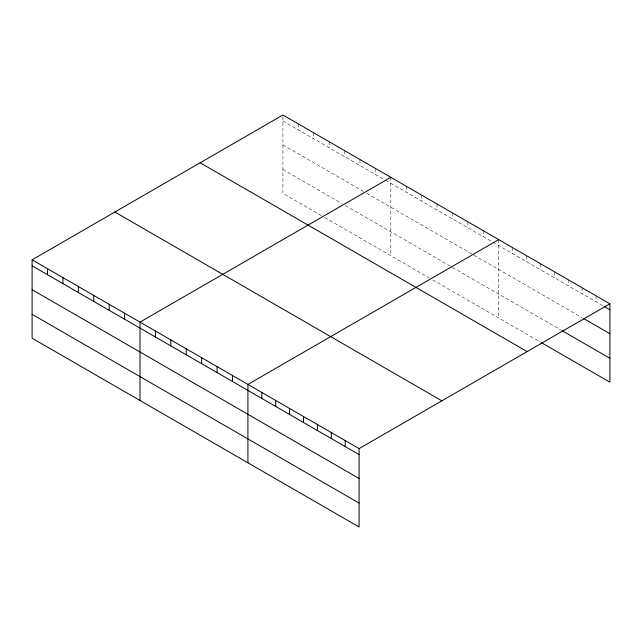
<?xml version="1.0" encoding="UTF-8"?>
<svg xmlns="http://www.w3.org/2000/svg" width="642" height="642" viewBox="0 0 642 642"><rect width="100%" height="100%" fill="white"/><g stroke="black" fill="none" stroke-linecap="round" stroke-linejoin="round"><path stroke-width="0.48" stroke-dasharray="3.21 2.41" d="M321.441 215.648L282.905 193.394L282.905 115.014M282.905 121.009L384.815 179.848M385.673 180.346L491.868 241.657M492.727 242.146L603.817 306.29M282.905 144.899L363.412 191.372M366.831 193.354L473.026 254.665M473.884 255.163L582.109 317.638M282.905 169.512L342.001 203.626M345.42 205.6L451.623 266.911M452.474 267.409L561.26 330.213M324.868 217.622L429.354 277.946M432.78 279.928L540.412 342.066M596.001 295.777L596.001 301.772M582.109 287.752L582.109 293.755M568.21 279.735L568.21 285.73M554.311 271.71L554.311 277.705M540.412 263.685L540.412 269.68M526.52 255.66L526.52 261.655M512.621 247.635L512.621 253.63M498.722 239.61L498.722 317.999M483.306 230.711L483.306 236.713M467.89 221.811L467.89 227.814M452.474 212.911L452.474 218.914M437.058 204.012L437.058 210.014M421.642 195.112L421.642 201.106M406.226 186.212L406.226 192.207M390.817 177.312L390.817 255.701M375.401 168.413L375.401 174.407M359.985 159.513L359.985 165.508M344.569 150.613L344.569 156.608M329.153 141.713L329.153 147.708M313.737 132.814L313.737 138.808M298.321 123.914L298.321 129.909"/><path stroke-width="0.96" d="M359.095 478.491L359.095 448.606L32.1 259.817L32.1 338.198L359.095 526.986L359.095 478.491L32.1 289.702M541.286 342.571L609.9 382.183L609.9 303.802L282.905 115.014L32.1 259.817M390.817 177.312L140.012 322.115L140.012 400.496M498.722 239.61L247.916 384.414L247.916 462.802M359.095 448.606L609.9 303.802M604.692 306.788L609.9 309.797M583.843 318.641L609.9 333.688M562.127 330.718L609.9 358.3M200.143 162.795L527.138 351.583M114.862 212.029L441.857 400.817M32.1 265.812L359.095 454.6M32.1 314.307L359.095 503.095M345.195 440.581L345.195 446.575M331.296 432.556L331.296 438.55M317.405 424.531L317.405 430.533M303.505 416.506L303.505 422.508M289.606 408.489L289.606 414.483M275.715 400.464L275.715 406.458M261.816 392.439L261.816 398.433M232.5 375.514L232.5 381.508M217.084 366.614L217.084 372.609M201.668 357.714L201.668 363.709M186.252 348.815L186.252 354.809M170.836 339.915L170.836 345.91M155.42 331.015L155.42 337.01M124.596 313.216L124.596 319.21M109.18 304.316L109.18 310.311M93.764 295.416L93.764 301.411M78.348 286.517L78.348 292.511M62.932 277.617L62.932 283.612M47.516 268.717L47.516 274.712"/></g></svg>
